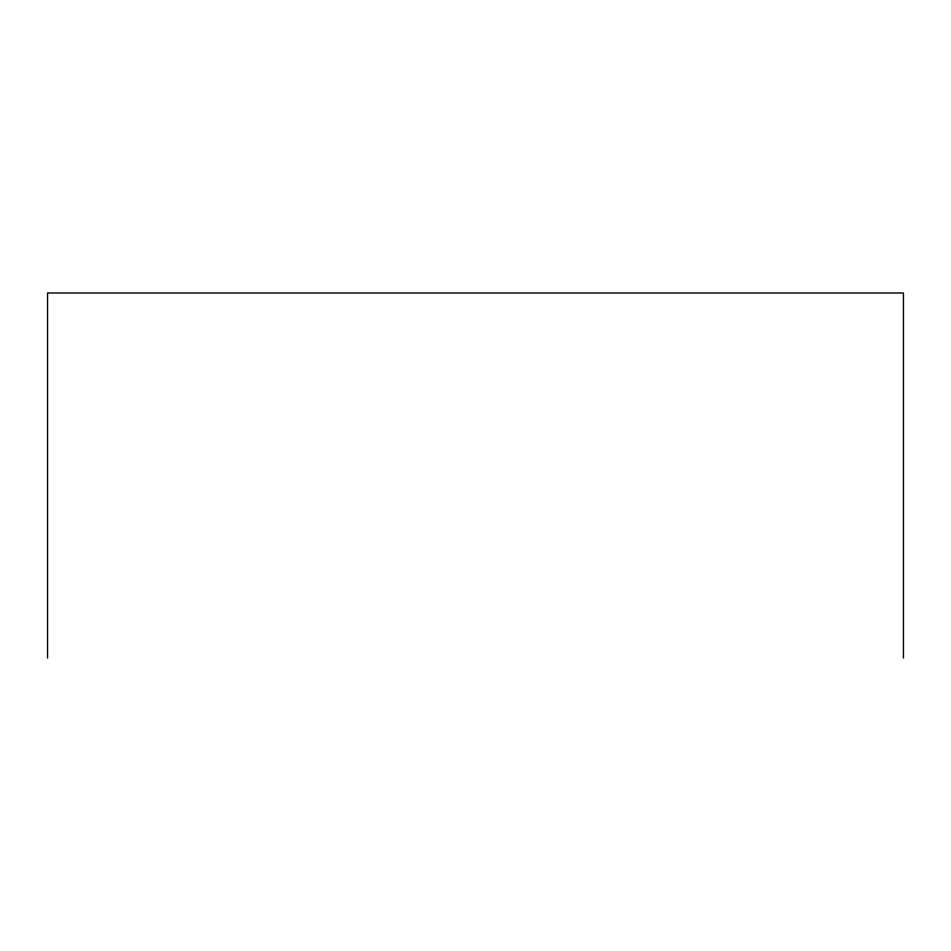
<?xml version="1.0" encoding="UTF-8"?>
<svg xmlns="http://www.w3.org/2000/svg" width="951" height="951" viewBox="0 0 951 951"><rect width="100%" height="100%" fill="white"/><g stroke="black" fill="none" stroke-linecap="round" stroke-linejoin="round"><path stroke-width="1.43" d="M903.45 658.009L903.45 292.991L47.55 292.991L47.55 658.009"/></g></svg>
